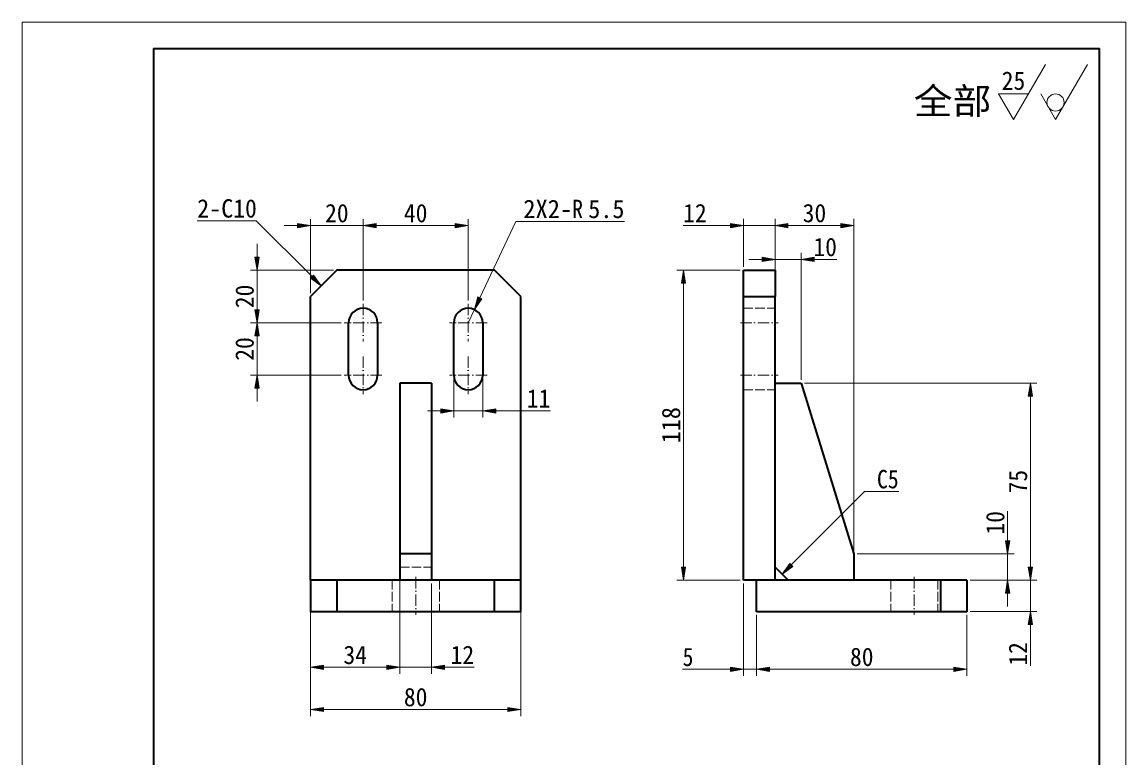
# Model space of a CAD drawing. Extents: x -220 to 67724, y -20866 to 573.
# Drawn here: x 0 to 210, y 156.8 to 297 of the extents above; entities that cross this region are included whole.
import ezdxf
from ezdxf.enums import TextEntityAlignment as Align

# ---------------------------------------------------------------- set-up
doc = ezdxf.new("R2010")
doc.units = 0
doc.linetypes.add('DASHDOT', pattern=[18.5, 12, -3, 0.5, -3])
doc.linetypes.add('DASHED', pattern=[15, 12, -3])
doc.layers.get('0').update_dxf_attribs({"lineweight": 13})
doc.layers.add('__5', color=7, linetype='Continuous', lineweight=13)
doc.styles.get("Standard").update_dxf_attribs({"font": ''})
doc.styles.get('Standard').set_extended_font_data('SimSun')
doc.dimstyles.get("Standard").update_dxf_attribs({"dimtxt": 2.5, "dimasz": 2.5, "dimexe": 1.25, "dimexo": 0.625, "dimtad": 1, "dimtxsty": 'Standard', "dimcen": 2.5, "dimadec": 0, "dimazin": 0, "dimtfac": 1, "dimtmove": 0, "dimatfit": 0, "dimfxl": 0, "dimarcsym": 0})

# ---------------------------------------------------------------- blocks, each defined once
blk = doc.blocks.new('*D0')
at = {"layer": '__5', "color": 94, "lineweight": 13, "transparency": 16777216}
for p, q in [((54.88, 190.15), (54.88, 164.91)), ((94.88, 190.15), (94.88, 164.91)), ((57.35, 166.16), (92.42, 166.16))]:
    blk.add_line(p, q, dxfattribs=at)
for points in [[(57.35, 166.57), (54.88, 166.16), (57.35, 165.75)], [(92.42, 165.75), (94.88, 166.16), (92.42, 166.57)]]:
    blk.add_lwpolyline(points, close=True, dxfattribs=at)
for points in [[(57.35, 166.57), (54.88, 166.16), (57.35, 166.57), (57.35, 165.75)], [(92.42, 165.75), (94.88, 166.16), (92.42, 165.75), (92.42, 166.57)]]:
    blk.add_solid(points, dxfattribs=at)
at = {"layer": '__5', "color": 94, "lineweight": 13, "transparency": 16777216, "width": 0.893612}
blk.add_text('80', height=3.5, dxfattribs=at).set_placement((72.64, 166.78), (77.12, 166.78), align=Align.FIT)
blk = doc.blocks.new('*D1')
at = {"layer": '__5', "color": 94, "lineweight": 13, "transparency": 16777216}
blk.add_line((71.88, 195.15), (71.88, 172.94), dxfattribs=at)
at = {"layer": '__5', "color": 94, "lineweight": 13, "ltscale": 0.280368, "transparency": 16777216}
blk.add_line((54.88, 184.15), (54.88, 172.94), dxfattribs=at)
at = {"layer": '__5', "color": 94, "lineweight": 13, "ltscale": 0.301714, "transparency": 16777216}
blk.add_line((57.35, 174.19), (69.42, 174.19), dxfattribs=at)
at = {"layer": '__5', "color": 94, "lineweight": 13, "transparency": 16777216}
for points in [[(57.35, 174.6), (54.88, 174.19), (57.35, 173.78)], [(69.42, 173.78), (71.88, 174.19), (69.42, 174.6)]]:
    blk.add_lwpolyline(points, close=True, dxfattribs=at)
for points in [[(57.35, 174.6), (54.88, 174.19), (57.35, 174.6), (57.35, 173.78)], [(69.42, 173.78), (71.88, 174.19), (69.42, 173.78), (69.42, 174.6)]]:
    blk.add_solid(points, dxfattribs=at)
at = {"layer": '__5', "color": 94, "lineweight": 13, "transparency": 16777216, "width": 0.893612}
blk.add_text('34', height=3.5, dxfattribs=at).set_placement((61.14, 174.81), (65.62, 174.81), align=Align.FIT)
blk = doc.blocks.new('*D2')
at = {"layer": '__5', "color": 94, "lineweight": 13, "ltscale": 0.430368, "transparency": 16777216}
for p, q in [((71.88, 190.15), (71.88, 172.94)), ((77.88, 190.15), (77.88, 172.94))]:
    blk.add_line(p, q, dxfattribs=at)
at = {"layer": '__5', "color": 94, "lineweight": 13, "ltscale": 0.063357, "transparency": 16777216}
blk.add_line((66.88, 174.19), (69.42, 174.19), dxfattribs=at)
at = {"layer": '__5', "color": 94, "lineweight": 13, "ltscale": 0.15, "transparency": 16777216}
blk.add_line((71.88, 174.19), (77.88, 174.19), dxfattribs=at)
at = {"layer": '__5', "color": 94, "lineweight": 13, "ltscale": 0.141421, "transparency": 16777216}
blk.add_line((80.35, 174.19), (86, 174.19), dxfattribs=at)
at = {"layer": '__5', "color": 94, "lineweight": 13, "transparency": 16777216}
for points in [[(69.42, 173.78), (71.88, 174.19), (69.42, 174.6)], [(80.35, 174.6), (77.88, 174.19), (80.35, 173.78)]]:
    blk.add_lwpolyline(points, close=True, dxfattribs=at)
for points in [[(69.42, 173.78), (71.88, 174.19), (69.42, 173.78), (69.42, 174.6)], [(80.35, 174.6), (77.88, 174.19), (80.35, 174.6), (80.35, 173.78)]]:
    blk.add_solid(points, dxfattribs=at)
at = {"layer": '__5', "color": 94, "lineweight": 13, "transparency": 16777216, "width": 0.893612}
blk.add_text('12', height=3.5, dxfattribs=at).set_placement((81.53, 174.81), (86, 174.81), align=Align.FIT)
blk = doc.blocks.new('*D3')
at = {"layer": '__5', "color": 94, "lineweight": 13, "ltscale": 0.352684, "transparency": 16777216}
blk.add_line((54.88, 245.4), (54.88, 259.51), dxfattribs=at)
at = {"layer": '__5', "color": 94, "lineweight": 13, "ltscale": 0.388309, "transparency": 16777216}
blk.add_line((64.88, 243.98), (64.88, 259.51), dxfattribs=at)
at = {"layer": '__5', "color": 94, "lineweight": 13, "ltscale": 0.063357, "transparency": 16777216}
for p, q in [((49.88, 258.26), (52.42, 258.26)), ((67.35, 258.26), (69.88, 258.26))]:
    blk.add_line(p, q, dxfattribs=at)
at = {"layer": '__5', "color": 94, "lineweight": 13, "ltscale": 0.25, "transparency": 16777216}
blk.add_line((54.88, 258.26), (64.88, 258.26), dxfattribs=at)
at = {"layer": '__5', "color": 94, "lineweight": 13, "transparency": 16777216}
for points in [[(52.42, 257.85), (54.88, 258.26), (52.42, 258.67)], [(67.35, 258.67), (64.88, 258.26), (67.35, 257.85)]]:
    blk.add_lwpolyline(points, close=True, dxfattribs=at)
for points in [[(52.42, 257.85), (54.88, 258.26), (52.42, 257.85), (52.42, 258.67)], [(67.35, 258.67), (64.88, 258.26), (67.35, 258.67), (67.35, 257.85)]]:
    blk.add_solid(points, dxfattribs=at)
at = {"layer": '__5', "color": 94, "lineweight": 13, "transparency": 16777216, "width": 0.893612}
blk.add_text('20', height=3.5, dxfattribs=at).set_placement((57.64, 258.89), (62.12, 258.89), align=Align.FIT)
blk = doc.blocks.new('*D4')
at = {"layer": '__5', "color": 94, "lineweight": 13, "ltscale": 0.388309, "transparency": 16777216}
for p, q in [((64.88, 243.98), (64.88, 259.51)), ((84.88, 243.98), (84.88, 259.51))]:
    blk.add_line(p, q, dxfattribs=at)
at = {"layer": '__5', "color": 94, "lineweight": 13, "ltscale": 0.376714, "transparency": 16777216}
blk.add_line((67.35, 258.26), (82.42, 258.26), dxfattribs=at)
at = {"layer": '__5', "color": 94, "lineweight": 13, "transparency": 16777216}
for points in [[(67.35, 258.67), (64.88, 258.26), (67.35, 257.85)], [(82.42, 257.85), (84.88, 258.26), (82.42, 258.67)]]:
    blk.add_lwpolyline(points, close=True, dxfattribs=at)
for points in [[(67.35, 258.67), (64.88, 258.26), (67.35, 258.67), (67.35, 257.85)], [(82.42, 257.85), (84.88, 258.26), (82.42, 257.85), (82.42, 258.67)]]:
    blk.add_solid(points, dxfattribs=at)
at = {"layer": '__5', "color": 94, "lineweight": 13, "transparency": 16777216, "width": 0.893612}
blk.add_text('40', height=3.5, dxfattribs=at).set_placement((72.64, 258.89), (77.12, 258.89), align=Align.FIT)
blk = doc.blocks.new('*D5')
at = {"layer": '__5', "color": 94, "lineweight": 13, "ltscale": 0.063357, "transparency": 16777216}
for p, q in [((44.7, 252.24), (44.7, 254.78)), ((44.7, 234.78), (44.7, 237.31))]:
    blk.add_line(p, q, dxfattribs=at)
at = {"layer": '__5', "color": 94, "lineweight": 13, "ltscale": 0.39519, "transparency": 16777216}
blk.add_line((59.26, 249.78), (43.45, 249.78), dxfattribs=at)
at = {"layer": '__5', "color": 94, "lineweight": 13, "ltscale": 0.25, "transparency": 16777216}
blk.add_line((44.7, 239.78), (44.7, 249.78), dxfattribs=at)
at = {"layer": '__5', "color": 94, "lineweight": 13, "ltscale": 0.430815, "transparency": 16777216}
blk.add_line((60.68, 239.78), (43.45, 239.78), dxfattribs=at)
at = {"layer": '__5', "color": 94, "lineweight": 13, "transparency": 16777216}
for points in [[(44.29, 252.24), (44.7, 249.78), (45.11, 252.24)], [(45.11, 237.31), (44.7, 239.78), (44.29, 237.31)]]:
    blk.add_lwpolyline(points, close=True, dxfattribs=at)
for points in [[(44.29, 252.24), (44.7, 249.78), (44.29, 252.24), (45.11, 252.24)], [(45.11, 237.31), (44.7, 239.78), (45.11, 237.31), (44.29, 237.31)]]:
    blk.add_solid(points, dxfattribs=at)
at = {"layer": '__5', "color": 94, "lineweight": 13, "transparency": 16777216, "width": 0.893612}
blk.add_text('20', height=3.5, rotation=90, dxfattribs=at).set_placement((44.07, 242.54), (44.07, 247.02), align=Align.FIT)
blk = doc.blocks.new('*D6')
at = {"layer": '__5', "color": 94, "lineweight": 13, "ltscale": 0.063357, "transparency": 16777216}
for p, q in [((44.7, 242.24), (44.7, 244.78)), ((44.7, 224.78), (44.7, 227.31))]:
    blk.add_line(p, q, dxfattribs=at)
at = {"layer": '__5', "color": 94, "lineweight": 13, "ltscale": 0.430815, "transparency": 16777216}
for p, q in [((60.68, 239.78), (43.45, 239.78)), ((60.68, 229.78), (43.45, 229.78))]:
    blk.add_line(p, q, dxfattribs=at)
at = {"layer": '__5', "color": 94, "lineweight": 13, "ltscale": 0.25, "transparency": 16777216}
blk.add_line((44.7, 229.78), (44.7, 239.78), dxfattribs=at)
at = {"layer": '__5', "color": 94, "lineweight": 13, "transparency": 16777216}
for points in [[(44.29, 242.24), (44.7, 239.78), (45.11, 242.24)], [(45.11, 227.31), (44.7, 229.78), (44.29, 227.31)]]:
    blk.add_lwpolyline(points, close=True, dxfattribs=at)
for points in [[(44.29, 242.24), (44.7, 239.78), (44.29, 242.24), (45.11, 242.24)], [(45.11, 227.31), (44.7, 229.78), (45.11, 227.31), (44.29, 227.31)]]:
    blk.add_solid(points, dxfattribs=at)
at = {"layer": '__5', "color": 94, "lineweight": 13, "transparency": 16777216, "width": 0.893612}
blk.add_text('20', height=3.5, rotation=90, dxfattribs=at).set_placement((44.07, 232.54), (44.07, 237.02), align=Align.FIT)
blk = doc.blocks.new('*D7')
at = {"layer": '__5', "color": 94, "lineweight": 13, "ltscale": 0.402193, "transparency": 16777216}
blk.add_line((87.09, 244.5), (93.92, 259.07), dxfattribs=at)
at = {"layer": '__5', "color": 94, "lineweight": 13, "transparency": 16777216}
blk.add_line((93.92, 259.07), (114.6, 259.07), dxfattribs=at)
at = {"layer": '__5', "color": 94, "lineweight": 13, "ltscale": 0.06875, "transparency": 16777216}
blk.add_line((84.88, 239.78), (86.05, 242.27), dxfattribs=at)
at = {"layer": '__5', "color": 94, "lineweight": 13, "transparency": 16777216}
blk.add_lwpolyline([(86.72, 244.68), (86.05, 242.27), (87.47, 244.33)], close=True, dxfattribs=at)
blk.add_solid([(86.72, 244.68), (86.05, 242.27), (86.72, 244.68), (87.47, 244.33)], dxfattribs=at)
for s, width, p, p2 in [('2X2-', 0.928573, (95.36, 259.69), (104.65, 259.69)), ('R', 0.823689, (104.65, 259.69), (106.71, 259.69)), ('5.5', 0.916919, (107.71, 259.69), (114.6, 259.69))]:
    blk.add_text(s, height=3.5, dxfattribs=dict(at, width=width)).set_placement(p, p2, align=Align.FIT)
blk = doc.blocks.new('*D8')
at = {"layer": '__5', "color": 94, "lineweight": 13, "ltscale": 0.185544, "transparency": 16777216}
for p, q in [((82.13, 229.15), (82.13, 221.73)), ((87.63, 229.15), (87.63, 221.73))]:
    blk.add_line(p, q, dxfattribs=at)
at = {"layer": '__5', "color": 94, "lineweight": 13, "ltscale": 0.063357, "transparency": 16777216}
blk.add_line((77.13, 222.98), (79.67, 222.98), dxfattribs=at)
at = {"layer": '__5', "color": 94, "lineweight": 13, "ltscale": 0.1375, "transparency": 16777216}
blk.add_line((82.13, 222.98), (87.63, 222.98), dxfattribs=at)
at = {"layer": '__5', "color": 94, "lineweight": 13, "ltscale": 0.260131, "transparency": 16777216}
blk.add_line((90.1, 222.98), (100.5, 222.98), dxfattribs=at)
at = {"layer": '__5', "color": 94, "lineweight": 13, "transparency": 16777216}
for points in [[(79.67, 222.57), (82.13, 222.98), (79.67, 223.39)], [(90.1, 223.39), (87.63, 222.98), (90.1, 222.57)]]:
    blk.add_lwpolyline(points, close=True, dxfattribs=at)
for points in [[(79.67, 222.57), (82.13, 222.98), (79.67, 222.57), (79.67, 223.39)], [(90.1, 223.39), (87.63, 222.98), (90.1, 223.39), (90.1, 222.57)]]:
    blk.add_solid(points, dxfattribs=at)
at = {"layer": '__5', "color": 94, "lineweight": 13, "transparency": 16777216, "width": 0.893611}
blk.add_text('11', height=3.5, dxfattribs=at).set_placement((96.03, 223.61), (100.5, 223.61), align=Align.FIT)
blk = doc.blocks.new('*D9')
at = {"layer": '__5', "color": 94, "lineweight": 13, "ltscale": 0.300996, "transparency": 16777216}
for p, q in [((136.62, 249.78), (124.58, 249.78)), ((136.62, 190.78), (124.58, 190.78))]:
    blk.add_line(p, q, dxfattribs=at)
at = {"layer": '__5', "color": 94, "lineweight": 13, "transparency": 16777216}
blk.add_line((125.83, 193.24), (125.83, 247.31), dxfattribs=at)
for points in [[(126.24, 247.31), (125.83, 249.78), (125.42, 247.31)], [(125.42, 193.24), (125.83, 190.78), (126.24, 193.24)]]:
    blk.add_lwpolyline(points, close=True, dxfattribs=at)
for points in [[(126.24, 247.31), (125.83, 249.78), (126.24, 247.31), (125.42, 247.31)], [(125.42, 193.24), (125.83, 190.78), (125.42, 193.24), (126.24, 193.24)]]:
    blk.add_solid(points, dxfattribs=at)
at = {"layer": '__5', "color": 94, "lineweight": 13, "transparency": 16777216, "width": 0.916919}
blk.add_text('118', height=3.5, rotation=90, dxfattribs=at).set_placement((125.2, 216.84), (125.2, 223.72), align=Align.FIT)
blk = doc.blocks.new('*D10')
at = {"layer": '__5', "color": 94, "lineweight": 13, "transparency": 16777216}
for p, q in [((148.87, 228.28), (193.07, 228.28)), ((191.82, 193.24), (191.82, 225.81))]:
    blk.add_line(p, q, dxfattribs=at)
at = {"layer": '__5', "color": 94, "lineweight": 13, "ltscale": 0.317571, "transparency": 16777216}
blk.add_line((180.37, 190.78), (193.07, 190.78), dxfattribs=at)
at = {"layer": '__5', "color": 94, "lineweight": 13, "transparency": 16777216}
for points in [[(192.23, 225.81), (191.82, 228.28), (191.41, 225.81)], [(191.41, 193.24), (191.82, 190.78), (192.23, 193.24)]]:
    blk.add_lwpolyline(points, close=True, dxfattribs=at)
for points in [[(192.23, 225.81), (191.82, 228.28), (192.23, 225.81), (191.41, 225.81)], [(191.41, 193.24), (191.82, 190.78), (191.41, 193.24), (192.23, 193.24)]]:
    blk.add_solid(points, dxfattribs=at)
at = {"layer": '__5', "color": 94, "lineweight": 13, "transparency": 16777216, "width": 0.893611}
blk.add_text('75', height=3.5, rotation=90, dxfattribs=at).set_placement((191.2, 207.29), (191.2, 211.77), align=Align.FIT)
blk = doc.blocks.new('*D11')
at = {"layer": '__5', "color": 94, "lineweight": 13, "transparency": 16777216}
for p, q in [((143.24, 228.9), (143.24, 259.52)), ((158.24, 196.4), (158.24, 259.52))]:
    blk.add_line(p, q, dxfattribs=at)
at = {"layer": '__5', "color": 94, "lineweight": 13, "ltscale": 0.251714, "transparency": 16777216}
blk.add_line((145.71, 258.27), (155.78, 258.27), dxfattribs=at)
at = {"layer": '__5', "color": 94, "lineweight": 13, "transparency": 16777216}
for points in [[(145.71, 258.69), (143.24, 258.27), (145.71, 257.86)], [(155.78, 257.86), (158.24, 258.27), (155.78, 258.69)]]:
    blk.add_lwpolyline(points, close=True, dxfattribs=at)
for points in [[(145.71, 258.69), (143.24, 258.27), (145.71, 258.69), (145.71, 257.86)], [(155.78, 257.86), (158.24, 258.27), (155.78, 257.86), (155.78, 258.69)]]:
    blk.add_solid(points, dxfattribs=at)
at = {"layer": '__5', "color": 94, "lineweight": 13, "transparency": 16777216, "width": 0.893612}
blk.add_text('30', height=3.5, dxfattribs=at).set_placement((148.51, 258.9), (152.98, 258.9), align=Align.FIT)
blk = doc.blocks.new('*D12')
at = {"layer": '__5', "color": 94, "lineweight": 13, "ltscale": 0.227996, "transparency": 16777216}
for p, q in [((137.24, 250.4), (137.24, 259.52)), ((143.24, 250.4), (143.24, 259.52))]:
    blk.add_line(p, q, dxfattribs=at)
at = {"layer": '__5', "color": 94, "lineweight": 13, "ltscale": 0.225338, "transparency": 16777216}
blk.add_line((125.77, 258.27), (134.78, 258.27), dxfattribs=at)
at = {"layer": '__5', "color": 94, "lineweight": 13, "ltscale": 0.15, "transparency": 16777216}
blk.add_line((137.24, 258.27), (143.24, 258.27), dxfattribs=at)
at = {"layer": '__5', "color": 94, "lineweight": 13, "ltscale": 0.063357, "transparency": 16777216}
blk.add_line((145.71, 258.27), (148.24, 258.27), dxfattribs=at)
at = {"layer": '__5', "color": 94, "lineweight": 13, "transparency": 16777216}
for points in [[(134.78, 257.86), (137.24, 258.27), (134.78, 258.69)], [(145.71, 258.69), (143.24, 258.27), (145.71, 257.86)]]:
    blk.add_lwpolyline(points, close=True, dxfattribs=at)
for points in [[(134.78, 257.86), (137.24, 258.27), (134.78, 257.86), (134.78, 258.69)], [(145.71, 258.69), (143.24, 258.27), (145.71, 258.69), (145.71, 257.86)]]:
    blk.add_solid(points, dxfattribs=at)
at = {"layer": '__5', "color": 94, "lineweight": 13, "transparency": 16777216, "width": 0.893612}
blk.add_text('12', height=3.5, dxfattribs=at).set_placement((125.77, 258.9), (130.24, 258.9), align=Align.FIT)
blk = doc.blocks.new('*D13')
at = {"layer": '__5', "color": 94, "lineweight": 13, "ltscale": 0.066808, "transparency": 16777216}
blk.add_line((143.24, 250.4), (143.24, 253.08), dxfattribs=at)
at = {"layer": '__5', "color": 94, "lineweight": 13, "transparency": 16777216}
blk.add_line((148.24, 228.9), (148.24, 253.08), dxfattribs=at)
at = {"layer": '__5', "color": 94, "lineweight": 13, "ltscale": 0.063357, "transparency": 16777216}
blk.add_line((138.24, 251.83), (140.78, 251.83), dxfattribs=at)
at = {"layer": '__5', "color": 94, "lineweight": 13, "ltscale": 0.125, "transparency": 16777216}
blk.add_line((143.24, 251.83), (148.24, 251.83), dxfattribs=at)
at = {"layer": '__5', "color": 94, "lineweight": 13, "ltscale": 0.10782, "transparency": 16777216}
blk.add_line((150.71, 251.83), (155.02, 251.83), dxfattribs=at)
at = {"layer": '__5', "color": 94, "lineweight": 13, "transparency": 16777216}
for points in [[(140.78, 251.41), (143.24, 251.83), (140.78, 252.24)], [(150.71, 252.24), (148.24, 251.83), (150.71, 251.41)]]:
    blk.add_lwpolyline(points, close=True, dxfattribs=at)
for points in [[(140.78, 251.41), (143.24, 251.83), (140.78, 251.41), (140.78, 252.24)], [(150.71, 252.24), (148.24, 251.83), (150.71, 252.24), (150.71, 251.41)]]:
    blk.add_solid(points, dxfattribs=at)
at = {"layer": '__5', "color": 94, "lineweight": 13, "transparency": 16777216, "width": 0.893612}
blk.add_text('10', height=3.5, dxfattribs=at).set_placement((150.55, 252.45), (155.02, 252.45), align=Align.FIT)
blk = doc.blocks.new('*D14')
at = {"layer": '__5', "color": 94, "lineweight": 13, "ltscale": 0.142192, "transparency": 16777216}
blk.add_line((187.5, 198.24), (187.5, 203.93), dxfattribs=at)
at = {"layer": '__5', "color": 94, "lineweight": 13, "transparency": 16777216}
blk.add_line((158.87, 195.78), (188.75, 195.78), dxfattribs=at)
at = {"layer": '__5', "color": 94, "lineweight": 13, "ltscale": 0.125, "transparency": 16777216}
blk.add_line((187.5, 190.78), (187.5, 195.78), dxfattribs=at)
at = {"layer": '__5', "color": 94, "lineweight": 13, "ltscale": 0.209538, "transparency": 16777216}
blk.add_line((180.37, 190.78), (188.75, 190.78), dxfattribs=at)
at = {"layer": '__5', "color": 94, "lineweight": 13, "ltscale": 0.063357, "transparency": 16777216}
blk.add_line((187.5, 185.78), (187.5, 188.31), dxfattribs=at)
at = {"layer": '__5', "color": 94, "lineweight": 13, "transparency": 16777216}
for points in [[(187.09, 198.24), (187.5, 195.78), (187.91, 198.24)], [(187.91, 188.31), (187.5, 190.78), (187.09, 188.31)]]:
    blk.add_lwpolyline(points, close=True, dxfattribs=at)
for points in [[(187.09, 198.24), (187.5, 195.78), (187.09, 198.24), (187.91, 198.24)], [(187.91, 188.31), (187.5, 190.78), (187.91, 188.31), (187.09, 188.31)]]:
    blk.add_solid(points, dxfattribs=at)
at = {"layer": '__5', "color": 94, "lineweight": 13, "transparency": 16777216, "width": 0.893612}
blk.add_text('10', height=3.5, rotation=90, dxfattribs=at).set_placement((186.88, 199.46), (186.88, 203.93), align=Align.FIT)
blk = doc.blocks.new('*D15')
at = {"layer": '__5', "color": 94, "lineweight": 13, "ltscale": 0.063357, "transparency": 16777216}
blk.add_line((191.82, 193.24), (191.82, 195.78), dxfattribs=at)
at = {"layer": '__5', "color": 94, "lineweight": 13, "ltscale": 0.317571, "transparency": 16777216}
for p, q in [((180.37, 190.78), (193.07, 190.78)), ((180.37, 184.78), (193.07, 184.78))]:
    blk.add_line(p, q, dxfattribs=at)
at = {"layer": '__5', "color": 94, "lineweight": 13, "ltscale": 0.15, "transparency": 16777216}
blk.add_line((191.82, 184.78), (191.82, 190.78), dxfattribs=at)
at = {"layer": '__5', "color": 94, "lineweight": 13, "ltscale": 0.195278, "transparency": 16777216}
blk.add_line((191.82, 174.5), (191.82, 182.31), dxfattribs=at)
at = {"layer": '__5', "color": 94, "lineweight": 13, "transparency": 16777216}
for points in [[(191.41, 193.24), (191.82, 190.78), (192.23, 193.24)], [(192.23, 182.31), (191.82, 184.78), (191.41, 182.31)]]:
    blk.add_lwpolyline(points, close=True, dxfattribs=at)
for points in [[(191.41, 193.24), (191.82, 190.78), (191.41, 193.24), (192.23, 193.24)], [(192.23, 182.31), (191.82, 184.78), (192.23, 182.31), (191.41, 182.31)]]:
    blk.add_solid(points, dxfattribs=at)
at = {"layer": '__5', "color": 94, "lineweight": 13, "transparency": 16777216, "width": 0.893612}
blk.add_text('12', height=3.5, rotation=90, dxfattribs=at).set_placement((191.2, 174.5), (191.2, 178.97), align=Align.FIT)
blk = doc.blocks.new('*D16')
at = {"layer": '__5', "color": 94, "lineweight": 13, "ltscale": 0.289841, "transparency": 16777216}
for p, q in [((139.74, 184.15), (139.74, 172.56)), ((179.74, 184.15), (179.74, 172.56))]:
    blk.add_line(p, q, dxfattribs=at)
at = {"layer": '__5', "color": 94, "lineweight": 13, "transparency": 16777216}
blk.add_line((142.21, 173.81), (177.28, 173.81), dxfattribs=at)
for points in [[(142.21, 174.22), (139.74, 173.81), (142.21, 173.4)], [(177.28, 173.4), (179.74, 173.81), (177.28, 174.22)]]:
    blk.add_lwpolyline(points, close=True, dxfattribs=at)
for points in [[(142.21, 174.22), (139.74, 173.81), (142.21, 174.22), (142.21, 173.4)], [(177.28, 173.4), (179.74, 173.81), (177.28, 173.4), (177.28, 174.22)]]:
    blk.add_solid(points, dxfattribs=at)
at = {"layer": '__5', "color": 94, "lineweight": 13, "transparency": 16777216, "width": 0.893612}
blk.add_text('80', height=3.5, dxfattribs=at).set_placement((157.51, 174.43), (161.98, 174.43), align=Align.FIT)
blk = doc.blocks.new('*D17')
at = {"layer": '__5', "color": 94, "lineweight": 13, "ltscale": 0.439841, "transparency": 16777216}
blk.add_line((137.24, 190.15), (137.24, 172.56), dxfattribs=at)
at = {"layer": '__5', "color": 94, "lineweight": 13, "ltscale": 0.289841, "transparency": 16777216}
blk.add_line((139.74, 184.15), (139.74, 172.56), dxfattribs=at)
at = {"layer": '__5', "color": 94, "lineweight": 13, "ltscale": 0.228013, "transparency": 16777216}
blk.add_line((125.66, 173.81), (134.78, 173.81), dxfattribs=at)
at = {"layer": '__5', "color": 94, "lineweight": 13, "ltscale": 0.0625, "transparency": 16777216}
blk.add_line((137.24, 173.81), (139.74, 173.81), dxfattribs=at)
at = {"layer": '__5', "color": 94, "lineweight": 13, "ltscale": 0.063357, "transparency": 16777216}
blk.add_line((142.21, 173.81), (144.74, 173.81), dxfattribs=at)
at = {"layer": '__5', "color": 94, "lineweight": 13, "transparency": 16777216}
for points in [[(134.78, 173.4), (137.24, 173.81), (134.78, 174.22)], [(142.21, 174.22), (139.74, 173.81), (142.21, 173.4)]]:
    blk.add_lwpolyline(points, close=True, dxfattribs=at)
for points in [[(134.78, 173.4), (137.24, 173.81), (134.78, 173.4), (134.78, 174.22)], [(142.21, 174.22), (139.74, 173.81), (142.21, 174.22), (142.21, 173.4)]]:
    blk.add_solid(points, dxfattribs=at)
at = {"layer": '__5', "color": 94, "lineweight": 13, "transparency": 16777216, "width": 0.823689}
blk.add_text('5', height=3.5, dxfattribs=at).set_placement((125.66, 174.43), (127.72, 174.43), align=Align.FIT)

msp = doc.modelspace()

# ---------------------------------------------------------------- linework, layer by layer
at = {"color": 5, "lineweight": 13}
for p, q in [((210, 297), (0, 297)), ((0, 297), (0, 0)), ((210, 0), (210, 297))]:
    msp.add_line(p, q, dxfattribs=at)
at = {"color": 7, "lineweight": 35}
for p, q in [((25, 292), (205, 292)), ((25, 292), (25, 5)), ((205, 5), (205, 292))]:
    msp.add_line(p, q, dxfattribs=at)
at = {"layer": '__5', "color": 6, "lineweight": 13, "ltscale": 0.303109}
for p, q in [((188.6118, 278.4313), (194.674, 288.9313)), ((196.6118, 278.4313), (202.674, 288.9313))]:
    msp.add_line(p, q, dxfattribs=at)
at = {"layer": '__5', "color": 6, "lineweight": 13, "ltscale": 0.141451}
for p, q in [((188.6118, 278.4313), (185.7828, 283.3313)), ((185.7828, 283.3313), (191.4408, 283.3313)), ((196.6118, 278.4313), (193.7828, 283.3313))]:
    msp.add_line(p, q, dxfattribs=at)
at = {"layer": '__5', "color": 94, "lineweight": 13, "ltscale": 0.281441}
msp.add_line((44.5548, 259.1577), (33.2972, 259.1577), dxfattribs=at)
at = {"layer": '__5', "color": 94, "lineweight": 13, "ltscale": 0.375093}
msp.add_line((55.1641, 248.5485), (44.5548, 259.1577), dxfattribs=at)
at = {"layer": '__5', "color": 7, "lineweight": 35, "ltscale": 0.176777}
for p, q in [((59.8813, 249.7786), (54.8813, 244.7786)), ((94.8813, 244.7786), (89.8813, 249.7786))]:
    msp.add_line(p, q, dxfattribs=at)
at = {"layer": '__5', "color": 7, "lineweight": 35}
for p, q in [((89.8813, 249.7786), (59.8813, 249.7786)), ((54.8813, 190.7786), (54.8813, 244.7786)), ((94.8813, 190.7786), (94.8813, 244.7786)), ((137.2445, 190.7786), (137.2445, 244.7786)), ((143.2445, 190.7786), (143.2445, 244.7786)), ((71.8813, 228.2786), (71.8813, 195.7786)), ((77.8813, 228.2786), (77.8813, 195.7786)), ((143.2445, 193.2786), (143.2445, 228.2786)), ((148.2445, 228.2786), (158.2445, 195.7786)), ((89.8813, 190.7786), (59.8813, 190.7786)), ((174.7445, 190.7786), (139.7445, 190.7786)), ((89.8813, 184.7786), (59.8813, 184.7786)), ((174.7445, 184.7786), (139.7445, 184.7786))]:
    msp.add_line(p, q, dxfattribs=at)
at = {"layer": '__5', "color": 7, "lineweight": 35, "ltscale": 0.125}
for p, q in [((137.2445, 244.7786), (137.2445, 249.7786)), ((143.2445, 249.7786), (143.2445, 244.7786)), ((143.2445, 228.2786), (148.2445, 228.2786)), ((71.8813, 195.7786), (71.8813, 190.7786)), ((77.8813, 195.7786), (77.8813, 190.7786)), ((158.2445, 195.7786), (158.2445, 190.7786)), ((59.8813, 190.7786), (54.8813, 190.7786)), ((94.8813, 190.7786), (89.8813, 190.7786)), ((179.7445, 190.7786), (174.7445, 190.7786)), ((59.8813, 184.7786), (54.8813, 184.7786)), ((94.8813, 184.7786), (89.8813, 184.7786)), ((179.7445, 184.7786), (174.7445, 184.7786))]:
    msp.add_line(p, q, dxfattribs=at)
at = {"layer": '__5', "color": 7, "lineweight": 35, "ltscale": 0.15}
for p, q in [((137.2445, 249.7786), (143.2445, 249.7786)), ((137.2445, 244.7786), (143.2445, 244.7786)), ((77.8813, 228.2786), (71.8813, 228.2786)), ((77.8813, 195.7786), (71.8813, 195.7786)), ((54.8813, 190.7786), (54.8813, 184.7786)), ((59.8813, 190.7786), (59.8813, 184.7786)), ((77.8813, 190.7786), (71.8813, 190.7786)), ((89.8813, 184.7786), (89.8813, 190.7786)), ((94.8813, 184.7786), (94.8813, 190.7786)), ((143.2445, 190.7786), (137.2445, 190.7786)), ((139.7445, 184.7786), (139.7445, 190.7786)), ((174.7445, 190.7786), (174.7445, 184.7786)), ((179.7445, 190.7786), (179.7445, 184.7786))]:
    msp.add_line(p, q, dxfattribs=at)
at = {"layer": '__5', "color": 7, "linetype": 'DASHED', "lineweight": 13, "ltscale": 0.15}
for p, q in [((143.2445, 244.7786), (137.2445, 244.7786)), ((137.2445, 242.5286), (143.2445, 242.5286)), ((137.2445, 242.5286), (143.2445, 242.5286)), ((137.2445, 227.0286), (143.2445, 227.0286)), ((137.2445, 227.0286), (143.2445, 227.0286)), ((71.8813, 193.2786), (77.8813, 193.2786)), ((70.3813, 190.7786), (70.3813, 184.7786)), ((79.3813, 190.7786), (79.3813, 184.7786)), ((165.2445, 190.7786), (165.2445, 184.7786)), ((174.2445, 190.7786), (174.2445, 184.7786)), ((174.7445, 184.7786), (174.7445, 190.7786))]:
    msp.add_line(p, q, dxfattribs=at)
at = {"layer": '__5', "color": 6, "linetype": 'DASHDOT', "lineweight": 13, "ltscale": 0.17875}
for p, q in [((64.8813, 243.3536), (64.8813, 236.2036)), ((84.8813, 243.3536), (84.8813, 236.2036)), ((68.4563, 239.7786), (61.3063, 239.7786)), ((88.4563, 239.7786), (81.3063, 239.7786)), ((64.8813, 233.3536), (64.8813, 226.2036)), ((84.8813, 233.3536), (84.8813, 226.2036)), ((68.4563, 229.7786), (61.3063, 229.7786)), ((88.4563, 229.7786), (81.3063, 229.7786))]:
    msp.add_line(p, q, dxfattribs=at)
at = {"layer": '__5', "color": 7, "lineweight": 35, "ltscale": 0.25}
for p, q in [((62.1313, 229.7786), (62.1313, 239.7786)), ((67.6313, 239.7786), (67.6313, 229.7786)), ((82.1313, 229.7786), (82.1313, 239.7786)), ((87.6313, 239.7786), (87.6313, 229.7786))]:
    msp.add_line(p, q, dxfattribs=at)
at = {"layer": '__5', "color": 150, "linetype": 'DASHDOT', "lineweight": 13, "ltscale": 0.18}
for p, q in [((136.6445, 239.7786), (143.8445, 239.7786)), ((136.6445, 229.7786), (143.8445, 229.7786))]:
    msp.add_line(p, q, dxfattribs=at)
at = {"layer": '__5', "color": 94, "lineweight": 13, "ltscale": 0.493559}
msp.add_line((146.3346, 193.6756), (160.2946, 207.6355), dxfattribs=at)
at = {"layer": '__5', "color": 94, "lineweight": 13, "ltscale": 0.161861}
msp.add_line((160.2946, 207.6355), (166.769, 207.6355), dxfattribs=at)
at = {"layer": '__5', "color": 7, "lineweight": 35, "ltscale": 0.088388}
msp.add_line((143.2445, 193.2786), (145.7445, 190.7786), dxfattribs=at)
at = {"layer": '__5', "color": 150, "linetype": 'DASHDOT', "lineweight": 13, "ltscale": 0.180008}
for p, q in [((74.8813, 191.3786), (74.8813, 184.1783)), ((169.7445, 191.3786), (169.7445, 184.1783))]:
    msp.add_line(p, q, dxfattribs=at)
at = {"layer": '__5', "color": 7, "lineweight": 35, "ltscale": 0.425}
for p, q in [((71.8813, 190.7786), (54.8813, 190.7786)), ((94.8813, 190.7786), (77.8813, 190.7786))]:
    msp.add_line(p, q, dxfattribs=at)
at = {"layer": '__5', "color": 7, "lineweight": 35, "ltscale": 0.3125}
msp.add_line((158.2445, 190.7786), (145.7445, 190.7786), dxfattribs=at)
at = {"layer": '__5', "color": 94, "lineweight": 13}
for points in [[(54.8723, 248.2567), (56.9076, 246.8049), (55.4558, 248.8402)], [(146.0429, 193.9673), (144.5911, 191.9321), (146.6264, 193.3838)]]:
    msp.add_lwpolyline(points, close=True, dxfattribs=at)
at = {"layer": '__5', "color": 6, "lineweight": 13}
msp.add_circle((196.6118, 281.698), 1.6333, dxfattribs=at)
at = {"layer": '__5', "color": 7, "lineweight": 35}
for centre, start, end in [((64.8813, 239.7786), 0, 180), ((84.8813, 239.7786), 0, 180), ((64.8813, 229.7786), 180, 360), ((84.8813, 229.7786), 180, 360)]:
    msp.add_arc(centre, 2.75, start, end, dxfattribs=at)
at = {"layer": '__5', "color": 94, "lineweight": 13}
for points in [[(54.8723, 248.2567), (56.9076, 246.8049), (54.8723, 248.2567), (55.4558, 248.8402)], [(146.0429, 193.9673), (144.5911, 191.9321), (146.0429, 193.9673), (146.6264, 193.3838)]]:
    msp.add_solid(points, dxfattribs=at)

# ---------------------------------------------------------------- texts
at = {"layer": '__5', "color": 6, "lineweight": 13, "width": 0.68}
msp.add_text('25', height=3.5, dxfattribs=at).set_placement((186.3723, 284.0981), (190.8513, 284.0981), align=Align.FIT)
at = {"layer": '__5', "color": 94, "lineweight": 13}
msp.add_text('全部', height=5, dxfattribs=at).set_placement((169.6118, 279.4718), (184.4095, 279.4718), align=Align.FIT)
at = {"layer": '__5', "color": 94, "lineweight": 13, "width": 0.68}
for s, p, p2 in [('2-C', (33.2972, 259.7827), (40.1818, 259.7827)), ('10', (40.1818, 259.7827), (44.6548, 259.7827)), ('C', (162.646, 208.2605), (164.7075, 208.2605)), ('5', (164.7075, 208.2605), (166.769, 208.2605))]:
    msp.add_text(s, height=3.5, dxfattribs=at).set_placement(p, p2, align=Align.FIT)

# ---------------------------------------------------------------- dimensions: what is measured, and where the dimension line sits
at = {"layer": '__5', "color": 0, "lineweight": 0}
dim = msp.add_radius_dim(center=(84.8813, 239.7786), mpoint=(86.0481, 242.2688), text='2X2-<>', dimstyle='Standard', override={"dimlfac": 2}, dxfattribs=at)
dim.commit()
dim.dimension.update_dxf_attribs({"geometry": '*D7', "text_midpoint": (96.8238, 265.265), "dimtype": 164})
for base, p1, p2, angle, picture, middle, dimtype in [((54.8813, 258.261), (64.8813, 243.3536), (54.8813, 244.7786), 179.999046, '*D3', (59.8813, 258.261), 160), ((64.8813, 258.261), (84.8813, 243.3536), (64.8813, 243.3536), 180, '*D4', (74.8813, 258.261), 161), ((143.2445, 258.2735), (137.2445, 249.7786), (143.2445, 249.7786), 0, '*D12', (128.0018, 258.2735), 161), ((143.2445, 258.2735), (158.2445, 195.7786), (143.2445, 228.2786), 179.999046, '*D11', (150.7445, 258.2735), 160), ((44.6987, 249.7786), (61.3063, 239.7786), (59.8813, 249.7786), 89.999523, '*D5', (44.6987, 244.7786), 160), ((143.2445, 251.8259), (148.2445, 228.2786), (143.2445, 249.7786), 179.999046, '*D13', (152.7865, 251.8259), 160), ((125.8297, 190.7786), (137.2445, 249.7786), (137.2445, 190.7786), 270, '*D9', (125.8297, 220.2786), 161), ((44.6987, 239.7786), (61.3063, 229.7786), (61.3063, 239.7786), 90, '*D6', (44.6987, 234.7786), 161), ((82.1313, 222.9819), (87.6313, 229.7786), (82.1313, 229.7786), 180, '*D8', (98.2657, 222.9819), 161), ((191.8224, 228.2786), (179.7445, 190.7786), (148.2445, 228.2786), 89.999523, '*D10', (191.8224, 209.5286), 160), ((187.501, 190.7786), (158.2445, 195.7786), (179.7445, 190.7786), 269.998569, '*D14', (187.501, 201.6955), 160), ((71.8813, 174.1889), (54.8813, 184.7786), (71.8813, 195.7786), 359.998092, '*D1', (63.3813, 174.1889), 160), ((191.8224, 184.7786), (179.7445, 190.7786), (179.7445, 184.7786), 270, '*D15', (191.8224, 176.7383), 161), ((54.8813, 166.1594), (94.8813, 190.7786), (54.8813, 190.7786), 180, '*D0', (74.8813, 166.1594), 161), ((71.8813, 174.1889), (77.8813, 190.7786), (71.8813, 190.7786), 180, '*D2', (83.7673, 174.1889), 161), ((139.7445, 173.81), (137.2445, 190.7786), (139.7445, 184.7786), 359.998092, '*D17', (126.689, 173.81), 160), ((139.7445, 173.81), (179.7445, 184.7786), (139.7445, 184.7786), 180, '*D16', (159.7445, 173.81), 161)]:
    dim = msp.add_linear_dim(base=base, p1=p1, p2=p2, angle=angle, dimstyle='Standard', override={"dimlfac": 2}, dxfattribs=at)
    dim.commit()
    dim.dimension.update_dxf_attribs({"geometry": picture, "text_midpoint": middle, "dimtype": dimtype})

doc.saveas('drawing.dxf')
